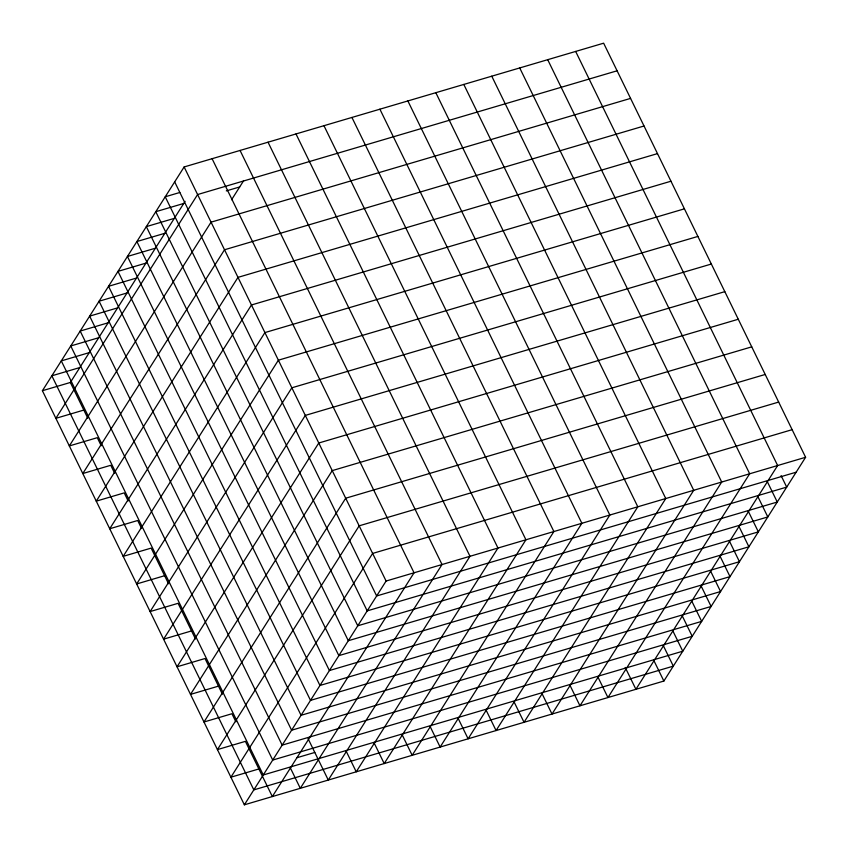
<?xml version="1.0" encoding="UTF-8"?>
<svg xmlns="http://www.w3.org/2000/svg" width="848" height="848" viewBox="0 0 848 848"><rect width="100%" height="100%" fill="white"/><g stroke="black" fill="none" stroke-linecap="round" stroke-linejoin="round"><path stroke-width="1.27" d="M42.4 390.716L184.133 166.95L603.638 43.184L805.6 457.284L663.867 681.05L244.362 804.816L42.4 390.716L70.363 382.469L185.097 201.326M231.589 199.736L243.736 180.56M244.362 804.816L386.094 581.039L805.6 457.284M179.818 192.485L165.233 196.789L367.195 610.878L786.7 487.112L781.093 475.611M617.1 70.797L197.595 194.552L55.862 418.329L83.835 410.072M183.751 203.456L155.778 211.703L357.75 625.792L777.256 502.037L767.154 481.335M226.31 190.895L239.687 186.952M174.306 218.371L146.333 226.617L348.305 640.717L767.811 516.951L757.709 496.25M164.851 233.285L136.888 241.542L338.85 655.631L758.356 531.876L748.254 511.164M630.562 98.4L211.057 222.165L69.324 445.931L97.297 437.685L101.219 445.73M155.407 248.21L127.433 256.456L329.406 670.545L748.911 546.79L738.809 526.089M145.951 263.124L117.989 271.371L319.95 685.47L739.456 561.705L729.365 541.003M644.024 126.002L224.519 249.768L82.797 473.534L110.759 465.287L114.692 473.343M136.507 278.038L108.544 286.295L310.506 700.384L730.011 576.629L719.91 555.917M127.062 292.963L99.089 301.21L301.061 715.299L720.567 591.544L710.465 570.842M117.607 307.877L89.644 316.124L291.606 730.223L711.112 606.458L701.02 585.756M657.486 153.615L237.991 277.37L96.259 501.147L124.221 492.889L128.154 500.945M108.162 322.791L80.189 331.049L282.161 745.138L701.667 621.383L691.565 600.67M98.718 337.716L70.744 345.963L272.717 760.062L692.222 636.297L682.121 615.595M89.263 352.63L61.3 360.888L263.262 774.977L682.767 651.211L672.665 630.509M670.959 181.218L251.453 304.983L109.721 528.749L137.694 520.502L141.616 528.548M79.818 367.555L51.845 375.802L253.817 789.891L673.323 666.136L663.221 645.423M684.421 208.831L264.915 332.586L123.183 556.352L151.156 548.105L168.54 583.763M697.883 236.433L278.377 360.188L136.655 583.965L164.618 575.707M711.345 264.035L291.839 387.801L150.117 611.567L178.08 603.32L195.475 638.979M724.817 291.648L305.312 415.403L163.579 639.169L191.542 630.923M738.279 319.251L318.774 443.006L177.041 666.782L205.015 658.525L222.399 694.183M751.741 346.853L332.236 470.619L190.514 694.385L218.477 686.138M765.203 374.466L345.698 498.221L203.976 721.998L231.939 713.74L235.871 721.796M778.676 402.069L359.17 525.824L217.438 749.6L245.401 741.353L272.335 796.558L414.057 572.792L212.095 158.703M792.138 429.671L372.632 553.437L230.9 777.203L258.873 768.956M796.155 472.198L376.65 595.964L174.677 181.864M296.567 757.836L314.799 752.452M575.665 51.442L777.637 465.531L635.905 689.297L625.241 667.45M547.702 59.689L749.664 473.778L607.942 697.554L597.84 676.852M519.729 67.946L721.701 482.035L579.968 705.801L569.877 685.099M491.766 76.193L693.728 490.282L552.006 714.058L541.904 693.346M463.803 84.44L665.765 498.539L524.032 722.305L513.941 701.603M435.83 92.697L637.802 506.786L496.069 730.552L485.968 709.85M407.867 100.944L609.829 515.033L468.107 738.809L458.005 718.097M653.776 660.348L663.867 681.05M379.893 109.191L581.866 523.29L440.133 747.056L430.042 726.354M351.931 117.448L553.892 531.537L412.17 755.303L402.069 734.601M323.968 125.695L525.93 539.784L384.197 763.56L374.106 742.859M295.994 133.942L497.967 548.041L356.234 771.807L346.132 751.105M268.032 142.199L469.993 556.288L328.271 780.054L308.068 738.65M240.058 150.446L442.031 564.535L300.298 788.311L290.207 767.61M184.133 166.95L386.094 581.039M70.363 382.469L87.757 418.128"/></g></svg>
